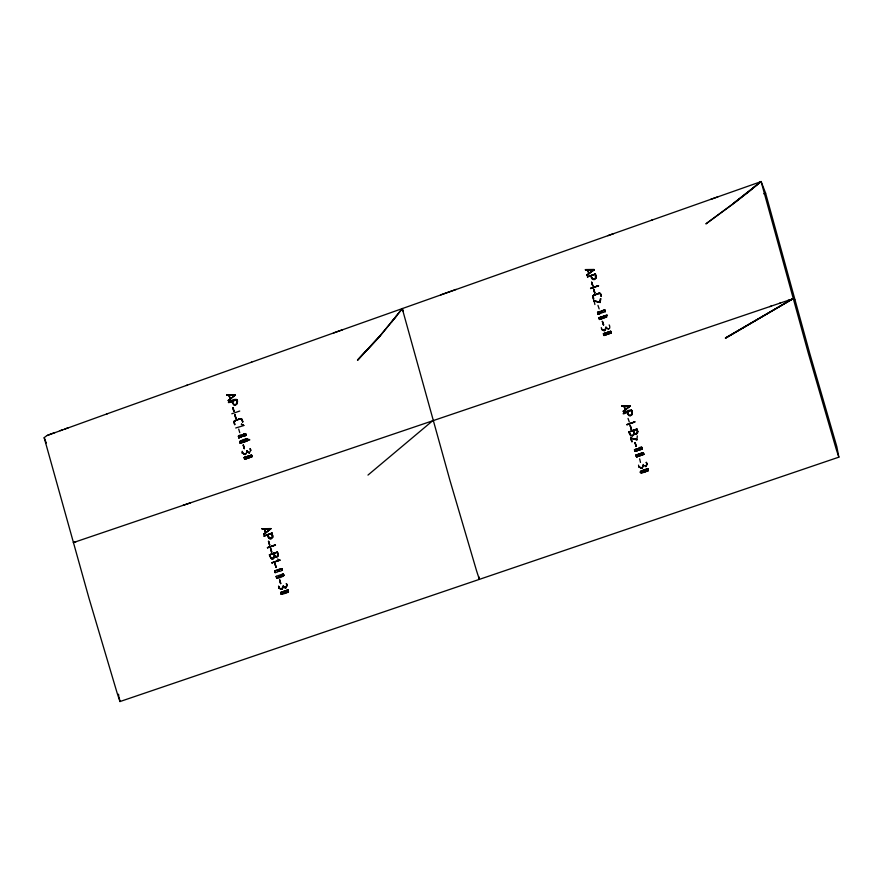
<?xml version="1.0" encoding="UTF-8"?>
<svg xmlns="http://www.w3.org/2000/svg" width="883" height="883" viewBox="0 0 883 883"><rect width="100%" height="100%" fill="white"/><g stroke="black" fill="none" stroke-linecap="round" stroke-linejoin="round"><path stroke-width="1.32" d="M598.597 285.871L590.595 288.322M598.939 317.847L606.29 315.43L599.06 317.637L599.601 319.491L606.698 316.909L599.546 319.458L599.06 317.77L599.414 319.392M597.946 314.05L600.937 313.068L601.974 310.871L604.756 309.911L601.809 310.882L600.683 312.924L597.89 314.017L597.581 312.295L600.484 311.346L597.592 312.427C597.581 316.169 602.04 312.946 601.886 310.926M610.628 331.28L603.464 333.664L604.005 335.518L611.113 333.068L610.804 331.357L603.464 333.774L610.694 331.456L611.102 332.935L603.95 335.485M231.81 413.774L239.734 411.036M244.282 457.405L251.5 455.198L244.282 457.405L244.635 459.16L244.161 457.615L251.622 455.098L251.931 456.809L244.834 459.259M247.13 439.006C240.805 438.84 260.938 439.568 239.9 441.423C249.337 435.595 250.408 442.052 240.308 442.902M242.803 434.855C238.94 441.456 244.977 429.48 246.059 435.176M626.985 424.822L634.91 421.864L626.919 424.535M636.544 456.599L636.069 455.043L643.166 452.593L635.959 455.253L643.398 452.725L643.839 454.248L636.577 456.875L643.784 454.226M637.316 448.84L634.546 449.8C634.248 453.299 639.115 450.462 638.751 448.255C641.345 445.396 644.899 449.094 639.369 449.999L637.272 449.006M647.956 468.851L648.332 470.606L641.113 472.858L648.332 470.606L647.78 468.884L648.321 470.462C640.815 474.944 634.48 472.096 647.769 468.741M267.538 547.835L275.463 545.098M276.136 576.356L283.3 573.862M276.269 576.599C276.103 581.996 293.299 570.142 276.765 577.879M278.973 569.425L281.809 568.641M281.28 593.983L280.794 592.416L287.891 589.965L288.465 591.842L281.125 594.16L280.805 592.57L287.891 589.965M243.642 425.253L241.346 424.27L243.752 425.562L235.717 427.99M637.294 435.893L636.93 439.866L630.639 438.211L631.897 441.787L630.937 438.111M594.005 301.07L600.186 302.262L594.093 300.761L594.877 304.525M600.087 302.571L600.572 298.586M272.549 537.328L272.207 533.2L272.648 537.383L271.191 538.663L269.326 538.531L267.681 534.789M274.458 557.416L273.896 553.31L275.375 556.809L276.942 556.93L275.419 556.643M273.763 553.376C274.569 555.164 275.662 557.46 273.101 558.751L271.247 558.619L269.359 554.888L277.45 551.974L277.913 555.782L276.809 556.743M278.233 554.303L278.123 555.893L277.405 552.096L269.481 554.833L277.483 552.261M272.648 537.383L272.803 535.418M271.236 558.442L272.979 558.564L274.536 555.55L275.419 556.831M274.514 557.449L274.712 555.517L276.798 556.599M632.04 412.593L631.919 414.304L632.162 412.527M632.085 414.392L632.338 412.493C632.636 404.513 612.173 420.661 631.511 410.142M630.661 435.628L632.526 435.761L633.983 434.48L633.376 430.341M632.526 435.761L634.038 434.513C632.99 423.531 632.515 434.8 636.323 433.663L637.327 432.791L636.775 429.193L637.769 431.357M637.383 432.813L637.537 431.368M637.714 431.334L637.603 432.935C636.875 434.767 633.641 433.928 634.248 432.582M261.997 528.641L270.816 528.884L263.675 534.314L270.75 528.575L262.085 528.762M621.555 405.904L630.363 405.794L621.588 406.048M623.122 411.268L630.285 406.003M226.578 395.187L235.353 395.065L228.211 400.639M585.418 269.58L594.149 269.481M234.205 422.394L235.154 420.595L240.441 418.774M235.618 404.811L236.887 403.553L237.097 401.754M236.997 403.619C241.313 392.03 215.971 409.116 236.71 399.524M237.328 401.754C237.748 403.752 235.783 405.639 233.774 404.822L231.953 401.114M593.586 299.149L592.868 296.854L593.862 294.966L592.879 295.728L593.354 299.149M592.868 296.854L592.879 295.728M596.135 276.302L595.804 278.167L594.358 279.194L595.584 278.046L595.473 274.05L587.361 276.809L595.23 274.183M587.471 276.887L595.33 273.984L595.584 278.046M279.889 560.043L277.439 559.049M592.979 296.92L593.939 295.264L599.215 293.311M593.1 296.854L593.155 295.86L593.707 299.083M595.694 278.101L595.904 276.302M591.378 277.891L592.581 279.37L594.436 279.492L595.859 278.189L596.08 276.269M599.932 302.361L600.451 298.586M600.76 298.609L600.164 302.428L593.84 300.926M601.753 329.547L604.182 330.562L601.875 329.26M604.082 330.717L606.4 327.957L604.943 330.099M244.878 454.138C236.986 451.257 248.366 455.198 244.944 454.469C240.794 452.869 242.748 450.065 242.472 453.178M244.812 454.458L245.827 453.972M639.182 466.842L641.345 468.211L638.817 466.93L638.564 465.109M641.201 468.078L642.228 467.913L643.541 465.44L642.018 467.692M279.039 588.122L281.467 589.292L279.017 588.266L278.708 586.246L279.006 588.177M281.291 589.447L282.306 588.972C281.534 583.089 289.304 590.628 283.564 586.433M241.269 435.385C235.916 434.138 240.562 440.959 238.366 436.147C240.242 435.407 249.823 435.529 243.211 436.036M241.158 435.374L243.112 436.357M602.349 312.648L605.241 311.699L604.689 309.944L605.241 311.699M279.514 570.926C274.734 568.696 279.801 571.389 279.458 571.08C281.887 572.052 284.668 566.908 278.907 569.469M246.699 450.783L246.964 451.732L249.271 452.946L250.761 450.363L250.275 448.575L250.474 450.341M246.887 451.643L249.271 452.946M606.301 327.714C604.987 326.224 607.46 329.326 608.619 328.929M285.75 587.935C287.814 581.058 286.456 591.687 283.465 586.566C282.99 583.95 283.653 588.409 283.432 585.65M645.782 466.423L643.265 465.297M733.928 203.333L705.892 223.885L733.828 203.189L761.025 181.457L747.647 192.671M283.366 586.511L282.13 588.928L283.664 586.665M285.904 587.835L287.096 585.396L286.346 583.619L287.207 585.462L286.401 583.641M642.162 467.769L643.508 465.231M647.096 464.237L645.837 466.632L646.875 464.116L646.367 462.328L646.809 464.215M646.985 464.171L645.572 466.489M247.207 451.688L245.761 453.84M277.704 571.5L278.807 569.447M609.171 324.944C609.7 325.087 611.213 331.533 606.202 327.847L604.06 330.595L605.054 330.408M634.965 451.18L637.868 450.44L638.994 448.376L641.864 447.339L642.184 448.928M637.736 450.22L639.082 448.432M242.748 434.789L245.706 433.685L242.682 434.613L241.534 436.688L238.84 437.571M279.712 560.241L271.798 562.802L279.756 560.043M638.928 466.897L641.378 467.924M641.301 467.935L642.195 467.747M432.99 420.485L367.979 475.076M403.365 311.456L402.229 308.542L391.335 322.35M402.35 308.631L380.407 335.617M643.354 465.529L643.1 464.447M396.875 315.573L380.275 335.496L357.593 360.165L380.396 335.584M357.483 360.021L380.518 335.695M268.454 536.974L269.481 538.244L271.103 538.354L272.328 537.217L272.008 533.1L264.05 535.948L272.008 533.1M267.748 534.701L269.425 538.398L271.18 538.52L272.439 537.272M276.887 556.908L278.123 555.893M631.974 414.337L630.639 415.418L628.961 415.286L627.769 414.05M636.29 433.774L637.493 432.869M235.044 420.529L240.375 418.608L234.116 421.191L234.646 424.657L234.271 422.295M234.216 421.246L235.088 420.429M234.436 421.368L235.165 420.738M747.548 192.56L761.135 181.578L765.616 193.178L809.854 353.752L836.819 446.643L838.85 457.162L119.989 701.543A97.428 21.335 71.1 0 1 117.108 692.945L88.951 598.089L44.172 437.703A19.636 18.355 -57.3 0 1 47.318 435.418L50.982 433.961M733.718 203.101L747.46 192.395M733.916 203.355L747.658 192.649M263.697 534.303L270.684 528.774M630.418 405.948L623.232 411.39L630.219 405.694M228.079 400.518L235.319 395.087M586.82 274.944L594.149 269.646L587.029 275.198M586.897 275.077L594.237 269.79M282.35 589.138L281.324 589.16L282.24 588.829M601.279 327.593L601.753 329.469L604.182 330.562M725.396 337.946L793.066 298.564L725.583 338.211M793.199 298.862L787.713 300.54M725.462 338.09L793.155 298.697L794.788 299.712M602.493 312.361L600.374 311.467L597.592 312.427L598.244 313.94M606.566 316.699C602.327 317.063 614.877 311.246 599.712 319.293M603.343 333.873L604.06 335.286M603.762 335.385L611.025 332.77M603.994 335.385L603.652 333.774M610.749 331.324L610.97 332.736M239.017 437.659L238.476 436.213M245.993 435.275L245.463 433.696L245.993 435.275L243.112 436.169M238.664 437.725L241.677 436.787L238.852 437.813M240.397 443.211L239.723 441.566L240.198 443.111L247.472 440.628M247.24 440.628L240.253 442.869M247.24 451.577L246.765 450.683M244.392 457.615L244.812 459.127M244.58 459.127L251.688 456.677M588.751 273.598L587.813 269.668L588.806 273.631M590.76 275.673L592.681 279.249M592.625 285.805L591.72 282.141L592.692 285.695M592.923 285.706L591.599 282.207M594.579 292.924L593.674 289.26L594.767 292.891M600.153 293.498L601.411 296.346M597.957 305.363L599.171 308.929M603.387 324.988L602.361 321.39L603.696 324.889M228.918 395.209L230.154 399.039L229.161 395.076M232.792 407.659L233.774 411.224M235.75 418.365L234.889 414.723L235.982 418.365M242.571 421.919L241.379 418.774M238.708 429.061L239.757 432.659M243.145 445.12L244.37 448.685L243.454 445.01M244.138 448.685L243.278 445.043M250.143 448.641L250.761 450.363M235.121 414.723L235.805 418.399M262.019 528.961L270.794 528.718M631.4 410.352L632.096 412.626M635.087 451.379L634.524 449.668L637.449 449.039M642.14 449.039C634.568 450.44 644.568 449.877 641.753 447.56M635.959 455.253L636.444 456.809L636.069 455.043M636.632 456.908L643.729 454.458L643.177 452.736M648.012 468.873L640.738 471.478M623.906 405.926L625.186 409.778L624.082 405.893M627.99 414.039L627.305 411.765L627.868 414.105M628.034 418.387L629.292 421.975M630.186 425.628L631.334 429.149M634.943 442.615L636.069 446.257L635.175 442.604M640.495 462.449L639.645 458.829M269.613 555.021L270.364 557.063M277.339 552.184L278.167 554.392M282.251 570.263L281.567 568.608L282.361 570.065M275.154 572.725L277.935 571.765M283.123 574.005L283.918 575.451L283.244 573.939L283.796 575.517L276.666 578.089L276.324 576.356M288.454 591.698C269.757 595.462 291.721 594.391 287.902 590.12M288.277 591.742L288.079 590.087L280.794 592.416M235.353 395.065L226.611 395.33M264.271 528.818L265.75 532.637L264.624 528.74M268.686 541.29L269.646 544.977L268.609 541.378M271.489 552.184L270.684 548.575M274.856 563.862L276.114 567.449L275.154 563.762M279.558 580.076L280.772 583.63L279.734 580.032M280.54 583.641L279.812 579.943M47.318 435.418L107.428 413.719M51.225 433.873L54.945 432.527M64.934 428.95L68.421 427.692M60.143 430.661L62.196 429.933M106.744 413.961L187.251 385.154M186.269 385.507L251.71 362.129M251.191 362.317L342.472 329.789M333.509 332.979L613.63 233.642M607.846 235.673L652.217 220.01M440.573 294.922L456.136 289.392M710.727 199.359L761.124 181.6L808.21 352.847L836.08 448.707A112.24 24.581 71.1 0 0 838.85 457.162M651.179 220.375L717.901 196.832M763.784 193.819L765.616 193.178M228.531 402.129L236.6 399.723M590.528 288.366L598.531 285.584L590.661 288.609M593.817 295.065L599.149 293.145M593.939 295.264L599.237 293.443M238.443 436.312L241.258 435.253M601.974 311.081L604.822 310.088L605.352 311.5M247.008 438.961L239.845 441.456L240.198 443.111M606.4 315.33L599.182 317.99M244.779 459.226L251.92 456.677L251.567 455.065M264.127 536.113L272.085 533.266M623.608 413.023L631.566 410.176M267.406 547.592L275.397 544.811M267.472 547.769L275.463 544.988M626.919 424.646L634.91 421.864M630.716 435.661L628.972 431.864L636.941 429.017L629.093 432.063M629.049 432.03L637.007 429.182M271.832 562.968L279.834 560.186M638.839 448.299L641.687 447.273M634.546 449.8L637.427 448.895M637.802 450.275L634.91 451.423M641.201 467.935L642.118 467.604M640.672 471.301L647.835 468.807M74.293 542.261L73.278 542.615L190.43 502.846M769.755 306.611L780.142 303.101M76.059 541.665L74.47 542.206M183.024 505.363L771.455 306.037M779.579 303.288L790.539 299.591M274.701 571.047L275.021 572.383M628.972 431.864C629.237 433.917 631.665 437.35 633.828 434.403L634.016 432.593L634.998 433.73M629.082 431.919L629.722 434.16M634.469 449.9L635.208 451.312M643.277 452.791L643.718 454.315M624.204 405.827L625.186 409.778M627.305 411.765L627.692 414.138M630.307 425.562L631.036 429.248M237.03 401.853L236.589 399.591M251.269 455.164L251.986 456.577M601.29 296.412L600.981 294.083L599.093 293.101M585.396 269.757L594.182 269.635M585.44 269.9L594.16 269.812M226.589 395.01L235.319 394.922M621.577 405.727L630.319 405.65M592.57 279.171L594.314 279.293M592.581 279.37L594.436 279.492M599.104 293.233L600.263 293.377M233.874 404.502L235.551 404.646L236.832 403.531M235.507 404.745L233.874 404.69L232.869 403.233L233.929 404.535M240.331 418.708L241.534 418.685L240.397 418.873M240.452 418.906L242.13 419.657M629.016 415.308L630.605 415.529C633.983 412.626 630.528 417.03 628.862 415.595M634.888 433.674L636.4 433.829M630.705 435.474L632.449 435.595M269.481 538.244L271.103 538.354M271.07 538.464L269.326 538.343L268.222 536.985M269.326 538.531L271.191 538.663M271.247 558.619L273.101 558.751M630.837 438.001L637.007 439.557M636.996 439.723L630.76 438.145L632.018 441.721M274.238 557.305L273.09 558.608L271.346 558.486L269.481 554.833M274.635 570.882L277.361 569.899L279.458 571.08M600.33 311.633L602.449 312.527M241.147 435.187L243.233 436.368M633.718 434.337L633.95 432.681M267.45 534.8L268.145 537.074M268.388 541.4L269.646 544.977M270.452 548.586L271.71 552.173M241.434 424.116L243.763 425.385M249.425 452.659L247.119 451.643L246.942 450.65M279.138 587.968L281.489 589.149M646.235 462.394L647.107 464.116M241.379 418.972L241.953 419.69M592.681 279.05L591.676 277.792M602.361 321.39L603.575 324.955M627.647 414.116L628.972 415.474M629.612 434.105L630.815 435.529M600.153 293.311L601.345 296.445M241.478 418.652L242.869 421.82M277.45 570.208L274.602 571.003L275.143 572.581M44.183 437.714L45.508 440.97M45.773 441.632L46.302 442.935M270.75 548.486L271.843 552.107M274.977 563.807L276.114 567.449M264.403 528.751L265.628 532.692M278.531 586.29L279.183 588.133M631.709 410.253L632.394 412.516M636.897 429.127L637.647 431.423M630.263 425.529L631.213 429.215M635.12 442.582L636.069 446.257M236.655 399.491L237.207 401.82M242.207 419.557L242.748 421.886M232.251 401.003L232.792 403.343M232.074 401.037L232.615 403.376M233.09 407.56L234.006 411.224M232.913 407.593L233.829 411.257M228.984 395.109L230.154 399.039M242.262 451.279L242.737 453.156M234.094 422.328L234.823 424.624M595.473 274.05L596.014 276.379M606.168 315.33L606.698 316.909M605.959 326.953L606.312 327.913M591.069 275.562L591.731 277.825M590.882 275.595L591.61 277.891M593.851 289.227L594.888 292.825M587.99 269.635L588.983 273.598M402.229 308.531L449.955 480.418L476.522 570.661A122.163 26.744 71.1 0 0 478.42 576.478L479.381 579.325L478.895 576.853M119.039 696.875L119.989 701.543M118.499 694.204L118.775 695.539M273.013 558.442L271.39 558.332L273.013 558.442"/></g></svg>
